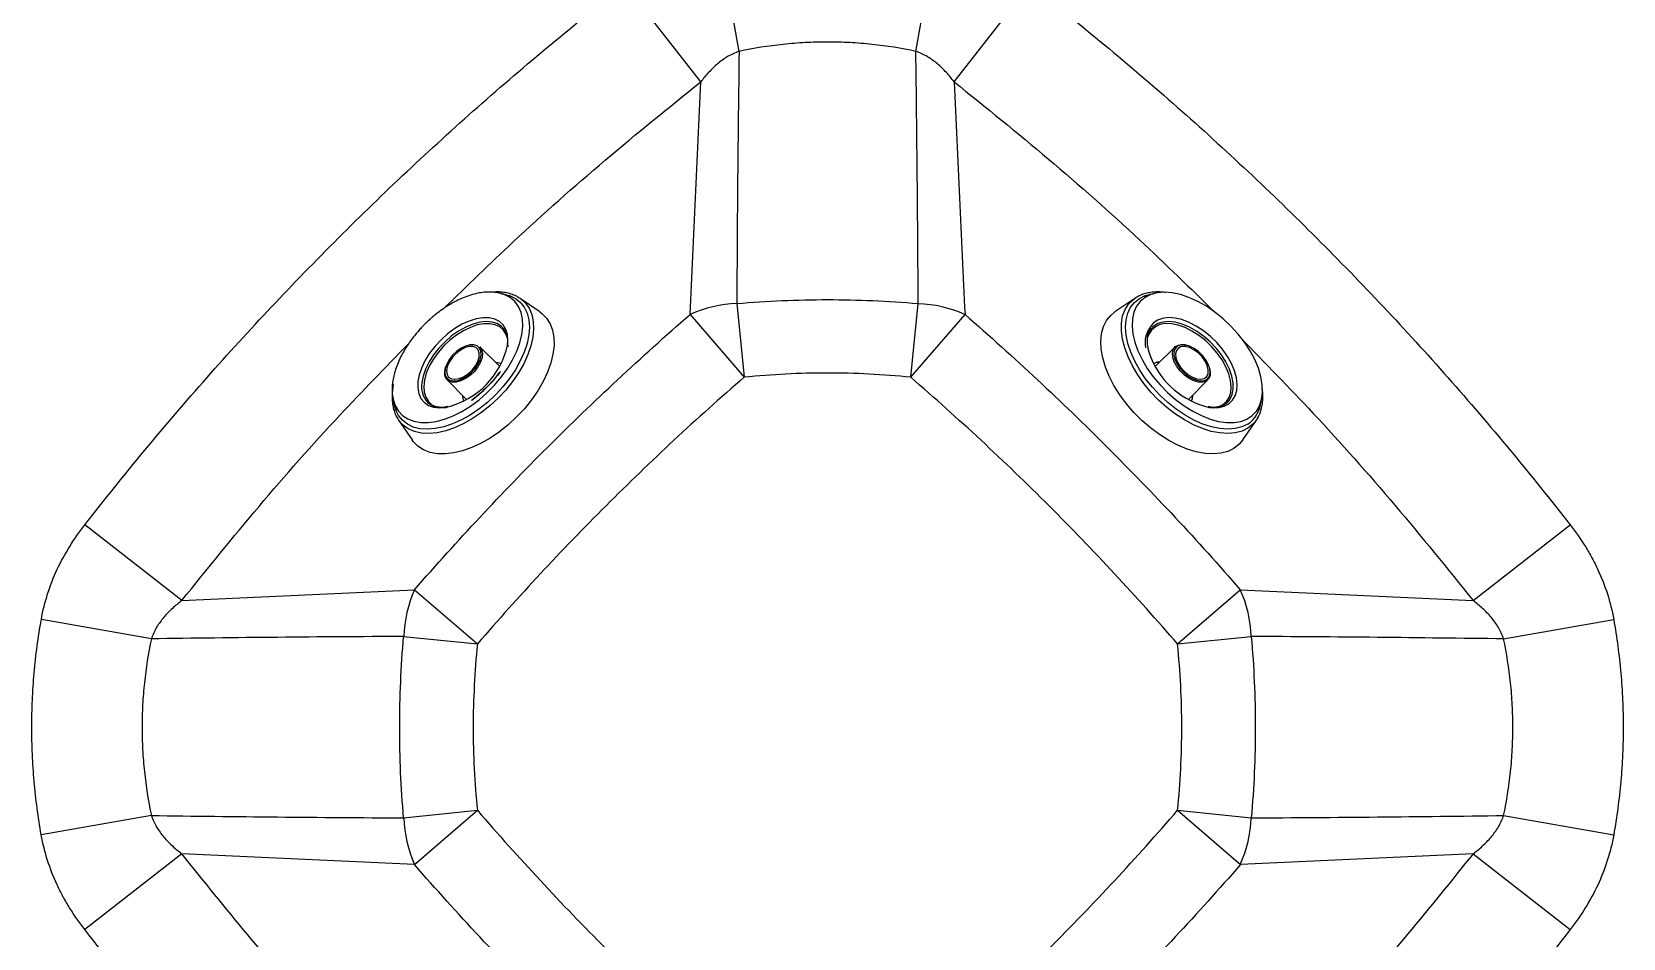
# Model space of a CAD drawing. Extents: x 527 to 611, y 788 to 934.
# Drawn here: x 561.4 to 577.17, y 842.37 to 851.36 of the extents above; entities that cross this region are included whole.
import ezdxf

# ---------------------------------------------------------------- set-up
doc = ezdxf.new("R2010")
doc.units = 0
doc.header["$MEASUREMENT"] = 0
doc.layers.add('1', color=4, linetype='Continuous')
doc.layers.add('GEOMETRY', color=4, linetype='Continuous', lineweight=25)

# ---------------------------------------------------------------- blocks, each defined once
blk = doc.blocks.new('2026_FLASH')
at = {"layer": 'GEOMETRY'}
for p, q in [((41.334, 47.849), (41.142, 48.94)), ((43.086, 47.849), (43.279, 48.94)), ((40.955, 47.548), (40.205, 48.51)), ((43.465, 47.547), (44.215, 48.51)), ((39.068, 45.414), (39.014, 45.436)), ((45.406, 45.436), (45.352, 45.414)), ((39.165, 45.399), (39.152, 45.407)), ((39.361, 45.266), (39.165, 45.399)), ((41.312, 45.349), (41.386, 44.619)), ((43.035, 44.618), (43.108, 45.349)), ((45.255, 45.4), (45.059, 45.266)), ((45.255, 45.4), (45.259, 45.403)), ((40.848, 45.241), (41.386, 44.619)), ((43.035, 44.618), (43.573, 45.241)), ((45.43, 45.114), (45.426, 45.11)), ((38.951, 44.738), (38.766, 44.919)), ((39.045, 44.933), (39.045, 44.927)), ((45.654, 44.919), (45.469, 44.738)), ((38.44, 44.593), (38.622, 44.408)), ((45.798, 44.408), (45.979, 44.594)), ((37.924, 44.345), (37.946, 44.291)), ((38.245, 44.37), (38.248, 44.367)), ((46.175, 44.37), (46.181, 44.376)), ((46.474, 44.291), (46.496, 44.345)), ((37.96, 44.194), (38.094, 43.998)), ((46.326, 43.998), (46.46, 44.194)), ((35.812, 42.405), (34.85, 43.155)), ((48.608, 42.404), (49.571, 43.155)), ((38.119, 42.512), (38.741, 41.974)), ((45.679, 41.974), (46.301, 42.512)), ((35.51, 42.025), (34.42, 42.218)), ((48.91, 42.025), (50.001, 42.218)), ((38.01, 42.048), (38.741, 41.974)), ((45.679, 41.974), (46.41, 42.048)), ((35.51, 40.273), (34.419, 40.081)), ((38.01, 40.251), (38.741, 40.325)), ((38.118, 39.787), (38.741, 40.325)), ((45.679, 40.325), (46.302, 39.787)), ((45.679, 40.325), (46.41, 40.251)), ((48.91, 40.273), (50.001, 40.081)), ((35.812, 39.894), (34.85, 39.144)), ((48.608, 39.894), (49.57, 39.144))]:
    blk.add_line(p, q, dxfattribs=at)
at = {"layer": 'GEOMETRY', "flags": 128}
for points in [[(37.924, 44.345), (37.927, 44.337), (37.958, 44.283), (38, 44.239), (38.051, 44.205), (38.111, 44.182), (38.179, 44.17), (38.253, 44.169), (38.333, 44.18), (38.416, 44.203), (38.501, 44.236), (38.588, 44.28), (38.673, 44.333), (38.757, 44.395), (38.836, 44.464), (38.911, 44.539), (38.978, 44.62), (39.038, 44.704), (39.09, 44.79), (39.131, 44.876), (39.162, 44.961), (39.182, 45.044), (39.191, 45.123), (39.188, 45.196), (39.174, 45.262), (39.148, 45.32), (39.112, 45.369), (39.065, 45.409), (39.014, 45.436)], [(38.981, 45.447), (38.993, 45.445), (39.059, 45.428), (39.117, 45.4), (39.166, 45.362), (39.205, 45.313), (39.233, 45.255), (39.251, 45.189), (39.256, 45.116), (39.25, 45.038), (39.233, 44.954), (39.205, 44.868), (39.166, 44.78), (39.117, 44.692), (39.058, 44.605), (38.992, 44.522), (38.919, 44.443), (38.84, 44.369)], [(39.014, 45.436), (39.009, 45.438), (38.957, 45.453)], [(46.374, 44.154), (46.316, 44.126), (46.25, 44.109), (46.177, 44.103), (46.098, 44.109), (46.015, 44.126), (45.928, 44.155), (45.841, 44.194), (45.753, 44.243), (45.666, 44.301), (45.582, 44.367), (45.503, 44.441), (45.43, 44.52), (45.363, 44.603), (45.305, 44.69), (45.255, 44.778), (45.216, 44.866), (45.187, 44.952), (45.17, 45.035), (45.164, 45.114), (45.169, 45.188), (45.186, 45.254), (45.214, 45.312), (45.252, 45.361), (45.301, 45.4), (45.359, 45.428), (45.425, 45.445), (45.439, 45.447)], [(45.406, 45.436), (45.357, 45.41), (45.31, 45.371), (45.273, 45.322), (45.247, 45.264), (45.232, 45.198), (45.229, 45.126), (45.237, 45.047), (45.257, 44.965), (45.287, 44.879)], [(46.496, 44.346), (46.512, 44.398), (46.522, 44.467), (46.519, 44.543), (46.505, 44.623), (46.48, 44.708), (46.444, 44.793), (46.398, 44.88), (46.343, 44.965), (46.279, 45.047), (46.208, 45.126), (46.131, 45.199), (46.049, 45.265), (45.965, 45.323), (45.879, 45.371), (45.792, 45.41), (45.708, 45.439), (45.626, 45.456), (45.549, 45.462), (45.477, 45.456), (45.413, 45.439), (45.406, 45.436)], [(39.165, 45.399), (39.17, 45.396), (39.217, 45.354), (39.254, 45.302), (39.28, 45.241), (39.295, 45.173), (39.298, 45.097), (39.29, 45.016), (39.271, 44.931), (39.241, 44.843), (39.2, 44.753), (39.149, 44.664), (39.089, 44.576), (39.022, 44.492), (38.947, 44.411), (38.867, 44.337)], [(39.361, 45.266), (39.381, 45.251), (39.427, 45.204), (39.462, 45.149), (39.486, 45.084), (39.499, 45.012), (39.501, 44.933), (39.49, 44.848), (39.469, 44.76), (39.436, 44.669), (39.393, 44.577), (39.34, 44.485), (39.278, 44.394), (39.207, 44.307), (39.13, 44.225), (39.047, 44.148)], [(46.238, 43.913), (46.178, 43.884), (46.109, 43.865), (46.033, 43.858), (45.952, 43.862), (45.865, 43.878), (45.775, 43.906), (45.683, 43.944), (45.591, 43.992), (45.5, 44.05), (45.411, 44.116), (45.326, 44.19), (45.246, 44.27), (45.173, 44.355), (45.107, 44.444), (45.049, 44.536), (45.002, 44.628), (44.964, 44.72), (44.938, 44.81), (44.922, 44.896), (44.918, 44.977), (44.926, 45.053), (44.945, 45.121), (44.976, 45.181), (45.017, 45.231), (45.059, 45.266)], [(46.376, 44.114), (46.318, 44.085), (46.251, 44.067), (46.177, 44.061), (46.097, 44.066), (46.013, 44.082), (45.926, 44.11), (45.836, 44.148), (45.747, 44.197), (45.659, 44.254), (45.573, 44.32), (45.491, 44.393), (45.415, 44.472), (45.346, 44.556), (45.284, 44.643), (45.231, 44.732), (45.188, 44.822), (45.155, 44.91), (45.133, 44.996), (45.122, 45.079), (45.123, 45.155), (45.135, 45.226), (45.159, 45.289), (45.193, 45.343), (45.238, 45.387), (45.255, 45.4)], [(39.04, 44.936), (39.044, 44.981), (39.039, 45.041), (39.023, 45.093), (38.996, 45.137), (38.959, 45.171), (38.913, 45.195), (38.858, 45.208), (38.796, 45.209), (38.729, 45.198), (38.659, 45.176), (38.587, 45.144), (38.516, 45.101), (38.446, 45.05), (38.381, 44.991), (38.321, 44.927), (38.268, 44.858), (38.223, 44.787), (38.189, 44.715), (38.165, 44.644), (38.152, 44.576), (38.152, 44.576)], [(38.988, 45.115), (38.98, 45.123), (38.938, 45.15), (38.887, 45.166), (38.828, 45.171), (38.764, 45.164), (38.695, 45.146), (38.625, 45.116), (38.554, 45.076), (38.485, 45.028), (38.42, 44.971), (38.36, 44.908), (38.307, 44.841), (38.262, 44.771), (38.227, 44.7), (38.203, 44.63), (38.19, 44.563)], [(39.04, 45.002), (39.026, 45.043), (39, 45.085), (38.963, 45.117), (38.918, 45.139), (38.864, 45.149), (38.804, 45.149), (38.739, 45.137), (38.671, 45.113), (38.602, 45.08), (38.533, 45.037), (38.468, 44.985), (38.406, 44.927), (38.351, 44.863), (38.303, 44.796), (38.264, 44.727), (38.234, 44.658), (38.216, 44.591), (38.209, 44.528), (38.213, 44.471), (38.229, 44.421), (38.255, 44.379), (38.291, 44.346), (38.337, 44.325), (38.361, 44.318)], [(45.992, 44.32), (46.026, 44.316), (46.087, 44.318), (46.141, 44.331), (46.188, 44.355), (46.224, 44.39), (46.251, 44.434), (46.266, 44.487), (46.27, 44.547), (46.262, 44.613), (46.243, 44.682), (46.213, 44.754), (46.173, 44.826), (46.124, 44.896), (46.067, 44.963), (46.004, 45.024), (45.936, 45.079), (45.865, 45.126), (45.793, 45.163), (45.722, 45.19), (45.654, 45.205), (45.589, 45.21), (45.531, 45.202), (45.481, 45.184), (45.439, 45.154), (45.407, 45.115), (45.386, 45.066), (45.377, 45.009), (45.379, 44.946), (45.392, 44.878), (45.417, 44.807), (45.417, 44.807)], [(46.126, 44.345), (46.163, 44.377), (46.19, 44.418), (46.206, 44.468), (46.211, 44.525), (46.205, 44.587), (46.187, 44.654), (46.158, 44.723), (46.12, 44.792), (46.072, 44.859), (46.017, 44.923), (45.956, 44.982), (45.891, 45.034), (45.822, 45.077), (45.753, 45.112), (45.685, 45.136), (45.62, 45.148), (45.559, 45.15), (45.505, 45.14), (45.459, 45.119), (45.422, 45.087), (45.395, 45.046), (45.382, 45.012)], [(46.181, 44.376), (46.198, 44.399), (46.22, 44.446), (46.231, 44.501), (46.23, 44.563), (46.217, 44.63), (46.193, 44.699), (46.158, 44.77), (46.114, 44.84), (46.061, 44.908), (46.001, 44.971), (45.935, 45.027), (45.866, 45.076), (45.796, 45.116), (45.725, 45.145), (45.657, 45.164), (45.592, 45.171), (45.534, 45.166), (45.482, 45.15), (45.44, 45.123), (45.43, 45.114)], [(46.001, 44.633), (45.986, 44.602), (45.961, 44.58), (45.927, 44.569), (45.886, 44.57), (45.841, 44.583), (45.794, 44.606), (45.748, 44.639), (45.707, 44.679), (45.672, 44.724), (45.647, 44.771), (45.632, 44.817), (45.629, 44.859), (45.637, 44.895), (45.657, 44.922), (45.687, 44.938), (45.725, 44.943), (45.768, 44.936), (45.771, 44.936)], [(38.746, 44.722), (38.711, 44.677), (38.669, 44.637), (38.623, 44.605), (38.576, 44.582), (38.531, 44.57), (38.49, 44.569), (38.457, 44.581), (38.432, 44.603), (38.419, 44.635), (38.417, 44.675), (38.426, 44.719), (38.447, 44.766), (38.461, 44.789)], [(38.462, 44.794), (38.437, 44.749), (38.422, 44.705), (38.419, 44.664), (38.426, 44.63), (38.445, 44.604), (38.45, 44.599)], [(38.721, 44.732), (38.746, 44.776), (38.759, 44.819), (38.76, 44.858), (38.749, 44.89), (38.727, 44.912), (38.696, 44.923), (38.657, 44.922), (38.614, 44.909), (38.569, 44.885), (38.527, 44.852), (38.49, 44.812), (38.461, 44.769), (38.442, 44.724), (38.435, 44.683), (38.44, 44.647), (38.456, 44.62), (38.483, 44.603), (38.519, 44.598), (38.56, 44.605), (38.604, 44.624), (38.648, 44.653), (38.688, 44.69), (38.721, 44.732)], [(38.45, 44.599), (38.473, 44.587), (38.508, 44.582), (38.55, 44.588), (38.594, 44.605), (38.639, 44.631), (38.681, 44.666), (38.718, 44.707), (38.747, 44.751), (38.767, 44.796), (38.777, 44.839), (38.775, 44.877), (38.762, 44.907), (38.761, 44.908)], [(38.761, 44.908), (38.738, 44.929), (38.706, 44.939), (38.667, 44.939), (38.624, 44.928), (38.579, 44.906), (38.535, 44.875), (38.495, 44.837), (38.462, 44.794)], [(38.766, 44.919), (38.783, 44.893), (38.791, 44.857), (38.787, 44.815), (38.772, 44.769), (38.746, 44.722)], [(39.046, 44.923), (39.046, 44.935), (39.046, 44.937)], [(45.287, 44.879), (45.328, 44.793), (45.379, 44.707), (45.439, 44.623), (45.507, 44.543), (45.581, 44.467), (45.66, 44.397), (45.743, 44.335), (45.829, 44.282), (45.915, 44.238), (46.001, 44.204), (46.084, 44.181), (46.164, 44.17), (46.239, 44.17), (46.307, 44.181), (46.367, 44.204), (46.419, 44.238), (46.461, 44.282), (46.492, 44.335), (46.496, 44.346)], [(45.645, 44.879), (45.643, 44.841), (45.652, 44.799), (45.671, 44.754), (45.7, 44.709), (45.737, 44.668), (45.778, 44.633), (45.823, 44.606), (45.868, 44.589), (45.909, 44.582), (45.946, 44.587), (45.966, 44.596)], [(45.982, 44.655), (45.984, 44.692), (45.974, 44.735), (45.953, 44.779), (45.922, 44.822), (45.883, 44.861), (45.84, 44.892), (45.796, 44.913), (45.754, 44.924), (45.716, 44.922), (45.687, 44.908), (45.667, 44.884), (45.659, 44.85), (45.663, 44.81), (45.679, 44.766), (45.705, 44.722), (45.74, 44.681), (45.782, 44.646), (45.826, 44.619), (45.87, 44.603), (45.91, 44.599), (45.944, 44.606), (45.968, 44.626), (45.982, 44.655)], [(46, 44.65), (46.001, 44.662), (45.998, 44.703), (45.984, 44.747), (45.959, 44.792), (45.926, 44.835), (45.887, 44.873), (45.843, 44.904), (45.798, 44.927), (45.755, 44.939), (45.716, 44.94), (45.699, 44.936)], [(38.837, 44.522), (38.904, 44.594), (38.927, 44.621), (38.958, 44.661), (38.969, 44.676), (38.97, 44.677), (38.97, 44.677), (38.97, 44.677), (38.97, 44.677), (38.97, 44.677), (38.97, 44.677), (38.97, 44.677), (38.97, 44.677), (38.964, 44.67), (38.94, 44.637), (38.914, 44.606), (38.894, 44.582), (38.878, 44.564), (38.866, 44.552), (38.858, 44.543), (38.852, 44.537), (38.848, 44.533), (38.845, 44.529), (38.842, 44.527), (38.841, 44.526), (38.84, 44.525), (38.837, 44.522)], [(38.92, 44.767), (38.944, 44.765), (38.978, 44.754)], [(38.962, 44.724), (38.96, 44.727), (38.951, 44.738)], [(45.469, 44.738), (45.461, 44.728), (45.458, 44.724)], [(45.499, 44.767), (45.497, 44.767), (45.48, 44.767)], [(45.996, 44.71), (46.003, 44.672), (46.001, 44.633)], [(38.152, 44.576), (38.15, 44.514), (38.161, 44.457), (38.182, 44.409), (38.214, 44.37), (38.256, 44.34), (38.307, 44.322), (38.366, 44.316), (38.43, 44.32), (38.439, 44.322)], [(38.837, 44.522), (38.835, 44.52), (38.825, 44.51), (38.803, 44.489), (38.771, 44.46), (38.732, 44.428), (38.695, 44.399), (38.682, 44.39), (38.682, 44.39), (38.682, 44.39), (38.682, 44.39), (38.682, 44.39), (38.682, 44.39), (38.682, 44.39), (38.682, 44.39), (38.686, 44.392), (38.716, 44.415), (38.754, 44.446), (38.801, 44.487), (38.837, 44.522)], [(37.906, 44.406), (37.907, 44.4), (37.924, 44.345)], [(38.84, 44.369), (38.756, 44.303), (38.67, 44.244), (38.582, 44.195), (38.494, 44.156), (38.407, 44.127), (38.324, 44.109), (38.245, 44.103), (38.172, 44.108), (38.105, 44.125), (38.047, 44.153), (37.999, 44.192), (37.96, 44.24), (37.931, 44.298), (37.914, 44.364), (37.912, 44.378)], [(38.867, 44.337), (38.782, 44.269), (38.694, 44.209), (38.605, 44.159), (38.515, 44.118), (38.427, 44.088), (38.342, 44.069), (38.261, 44.061), (38.186, 44.064), (38.117, 44.08), (38.056, 44.106), (38.005, 44.143), (37.963, 44.19), (37.96, 44.194)], [(38.622, 44.408), (38.625, 44.405), (38.635, 44.397)], [(45.785, 44.398), (45.794, 44.404), (45.798, 44.408)], [(45.827, 44.44), (45.824, 44.406), (45.815, 44.381)], [(46.048, 44.317), (46.08, 44.324), (46.126, 44.345)], [(46.46, 44.194), (46.426, 44.153), (46.376, 44.114)], [(46.473, 44.216), (46.466, 44.202), (46.46, 44.194)], [(39.047, 44.148), (38.96, 44.078), (38.869, 44.016), (38.777, 43.964), (38.685, 43.921), (38.594, 43.889), (38.506, 43.868), (38.422, 43.858), (38.344, 43.86), (38.272, 43.874), (38.207, 43.899), (38.152, 43.935), (38.106, 43.981), (38.094, 43.998)], [(46.326, 43.998), (46.289, 43.954), (46.238, 43.913)]]:
    blk.add_lwpolyline(points, dxfattribs=at)
at = {"layer": 'GEOMETRY'}
for centre, radius, start, end in [((41.359, 44.096), 1.254, 92.1571, 114.0629), ((43.061, 44.095), 1.254, 65.936, 87.8327), ((45.615, 44.963), 0.258, 140.1821, 191.6138), ((38.246, 45.112), 0.813, 283.7312, 347.5583), ((46.179, 45.124), 0.825, 202.5558, 256.9582), ((45.72, 44.863), 0.0766, 106.2921, 168.0958), ((45.496, 44.644), 0.123, 88.2941, 117.8959), ((45.922, 44.661), 0.0781, 303.6639, 351.7043), ((38.416, 44.523), 0.229, 169.7413, 221.8328), ((38.713, 44.435), 0.12, 177.9357, 206.6995), ((46.205, 44.407), 0.304, 303.7691, 354.5528), ((39.264, 42.001), 1.254, 155.9378, 177.8319), ((45.156, 42.001), 1.254, 2.1648, 24.0597), ((39.264, 40.299), 1.254, 182.1581, 204.0657), ((45.156, 40.299), 1.254, 335.9341, 357.8418)]:
    blk.add_arc(centre, radius, start, end, dxfattribs=at)
for points, knots in [([(34.85, 43.155), (35.239, 43.654), (35.643, 44.141), (36.271, 44.852), (36.485, 45.086), (36.918, 45.547), (37.359, 46.001), (37.813, 46.442), (38.274, 46.875), (38.508, 47.088), (39.219, 47.717), (39.706, 48.121), (40.205, 48.51)], [0, 0, 0, 0, 0.25, 0.25, 0.375, 0.375, 0.5, 0.625, 0.625, 0.75, 0.75, 1, 1, 1, 1]), ([(44.215, 48.51), (44.715, 48.12), (45.201, 47.716), (45.913, 47.088), (46.147, 46.875), (46.608, 46.441), (47.062, 46.001), (47.502, 45.547), (47.936, 45.086), (48.149, 44.852), (48.777, 44.141), (49.181, 43.654), (49.571, 43.155)], [0, 0, 0, 0, 0.25, 0.25, 0.375, 0.375, 0.5, 0.625, 0.625, 0.75, 0.75, 1, 1, 1, 1]), ([(43.086, 47.849), (42.942, 47.88), (42.797, 47.903), (42.578, 47.926), (42.504, 47.932), (42.357, 47.94), (42.21, 47.943), (42.063, 47.94), (41.916, 47.932), (41.843, 47.926), (41.624, 47.903), (41.478, 47.88), (41.334, 47.849)], [0, 0, 0, 0, 0.25, 0.25, 0.375, 0.375, 0.5, 0.625, 0.625, 0.75, 0.75, 1, 1, 1, 1]), ([(41.334, 47.849), (41.294, 47.836), (41.256, 47.818), (41.185, 47.776), (41.152, 47.752), (41.089, 47.699), (41.06, 47.67), (41.005, 47.611), (40.979, 47.58), (40.955, 47.548)], [0, 0, 0, 0, 0.25, 0.25, 0.5, 0.5, 0.75, 0.75, 1, 1, 1, 1]), ([(41.334, 47.849), (41.329, 47.433), (41.324, 47.016), (41.316, 46.183), (41.313, 45.766), (41.312, 45.349)], [0, 0, 0, 0, 0.5, 0.5, 1, 1, 1, 1]), ([(43.108, 45.349), (43.108, 45.766), (43.104, 46.182), (43.096, 47.016), (43.091, 47.432), (43.086, 47.849)], [0, 0, 0, 0, 0.5, 0.5, 1, 1, 1, 1]), ([(43.465, 47.547), (43.441, 47.58), (43.415, 47.611), (43.361, 47.67), (43.331, 47.699), (43.269, 47.751), (43.236, 47.775), (43.182, 47.807), (43.164, 47.817), (43.126, 47.835), (43.106, 47.842), (43.086, 47.849)], [0, 0, 0, 0, 0.25, 0.25, 0.5, 0.5, 0.75, 0.75, 0.875, 0.875, 1, 1, 1, 1]), ([(38.413, 45.304), (38.639, 45.524), (39.156, 46.029), (40.003, 46.78), (40.638, 47.292), (40.955, 47.548)], [0, 0, 0, 0, 0.279199, 0.639314, 1, 1, 1, 1]), ([(40.848, 45.241), (40.866, 45.627), (40.884, 46.012), (40.92, 46.781), (40.938, 47.164), (40.955, 47.548)], [0, 0, 0, 0, 0.5, 0.5, 1, 1, 1, 1]), ([(43.465, 47.547), (43.483, 47.164), (43.5, 46.78), (43.536, 46.012), (43.554, 45.627), (43.573, 45.241)], [0, 0, 0, 0, 0.5, 0.5, 1, 1, 1, 1]), ([(43.465, 47.547), (43.779, 47.295), (44.405, 46.789), (45.269, 46.024), (45.807, 45.499), (46.057, 45.256)], [0, 0, 0, 0, 0.3488449, 0.6982294, 1, 1, 1, 1]), ([(38.952, 45.454), (38.936, 45.457), (38.9, 45.464), (38.84, 45.464), (38.777, 45.458), (38.709, 45.444), (38.638, 45.422), (38.566, 45.392), (38.498, 45.358), (38.434, 45.319), (38.378, 45.28), (38.33, 45.244), (38.297, 45.216), (38.273, 45.195), (38.256, 45.18), (38.245, 45.169), (38.236, 45.162), (38.231, 45.156), (38.224, 45.15), (38.22, 45.146), (38.217, 45.142)], [0, 0, 0, 0, 0.0766247, 0.1644928, 0.2547894, 0.3439035, 0.4380993, 0.5329017, 0.6206831, 0.6983149, 0.7823121, 0.8445512, 0.8895471, 0.9217099, 0.9445741, 0.9607845, 0.9722622, 0.9803835, 0.9861281, 1, 1, 1, 1]), ([(39.152, 45.407), (39.14, 45.414), (39.111, 45.432), (39.061, 45.449), (39.001, 45.461), (38.947, 45.466), (38.911, 45.463), (38.898, 45.462)], [0, 0, 0, 0, 0.164993, 0.397646, 0.628591, 0.864545, 1, 1, 1, 1]), ([(39.014, 45.436), (38.998, 45.442), (38.978, 45.45), (38.956, 45.453), (38.952, 45.454)], [0, 0, 0, 0, 0.806069, 1, 1, 1, 1]), ([(45.561, 45.458), (45.546, 45.46), (45.509, 45.465), (45.455, 45.464), (45.4, 45.458), (45.348, 45.446), (45.299, 45.427), (45.269, 45.409), (45.255, 45.4)], [0, 0, 0, 0, 0.136019, 0.309891, 0.486882, 0.65624, 0.828217, 1, 1, 1, 1]), ([(41.312, 45.349), (41.461, 45.362), (41.611, 45.372), (41.91, 45.385), (42.06, 45.388), (42.36, 45.388), (42.51, 45.385), (42.809, 45.372), (42.959, 45.362), (43.108, 45.349)], [0, 0, 0, 0, 0.25, 0.25, 0.5, 0.5, 0.75, 0.75, 1, 1, 1, 1]), ([(38.217, 45.142), (38.214, 45.139), (38.205, 45.13), (38.186, 45.111), (38.159, 45.081), (38.124, 45.041), (38.087, 44.993), (38.05, 44.94), (38.015, 44.883), (37.982, 44.824), (37.953, 44.761), (37.929, 44.696), (37.911, 44.632), (37.9, 44.572), (37.896, 44.524), (37.896, 44.472), (37.898, 44.435), (37.904, 44.413), (37.905, 44.41)], [0, 0, 0, 0, 0.013915, 0.040668, 0.085774, 0.142994, 0.209231, 0.280921, 0.355343, 0.429712, 0.511154, 0.598268, 0.684294, 0.766846, 0.839952, 0.891188, 0.98655, 1, 1, 1, 1]), ([(38.119, 42.512), (38.33, 42.755), (38.546, 42.994), (38.985, 43.465), (39.208, 43.696), (39.892, 44.379), (40.362, 44.818), (40.848, 45.241)], [0, 0, 0, 0, 0.25, 0.25, 0.5, 0.5, 1, 1, 1, 1]), ([(38.988, 45.114), (38.995, 45.107), (39.012, 45.089), (39.029, 45.052), (39.039, 45.003), (39.041, 44.961), (39.036, 44.934), (39.035, 44.927)], [0, 0, 0, 0, 0.186109, 0.439301, 0.683246, 0.918919, 1, 1, 1, 1]), ([(43.573, 45.241), (43.815, 45.03), (44.055, 44.814), (44.525, 44.375), (44.757, 44.151), (45.44, 43.468), (45.879, 42.998), (46.301, 42.512)], [0, 0, 0, 0, 0.25, 0.25, 0.5, 0.5, 1, 1, 1, 1]), ([(45.42, 44.803), (45.415, 44.815), (45.402, 44.847), (45.388, 44.899), (45.38, 44.957), (45.381, 45.009), (45.392, 45.054), (45.407, 45.088), (45.422, 45.103), (45.428, 45.109)], [0, 0, 0, 0, 0.084669, 0.246177, 0.407232, 0.568134, 0.729739, 0.894172, 1, 1, 1, 1]), ([(35.812, 42.405), (36.065, 42.718), (36.57, 43.345), (37.32, 44.192), (37.828, 44.714), (38.055, 44.947)], [0, 0, 0, 0, 0.355879, 0.712308, 1, 1, 1, 1]), ([(46.308, 45.005), (46.547, 44.76), (47.071, 44.223), (47.84, 43.356), (48.352, 42.722), (48.608, 42.404)], [0, 0, 0, 0, 0.29604, 0.647741, 1, 1, 1, 1]), ([(43.035, 44.618), (42.898, 44.632), (42.76, 44.643), (42.485, 44.657), (42.348, 44.66), (42.072, 44.66), (41.935, 44.657), (41.66, 44.643), (41.523, 44.633), (41.386, 44.619)], [0, 0, 0, 0, 0.25, 0.25, 0.5, 0.5, 0.75, 0.75, 1, 1, 1, 1]), ([(37.909, 44.548), (37.907, 44.537), (37.9, 44.504), (37.895, 44.453), (37.895, 44.395), (37.901, 44.339), (37.914, 44.287), (37.932, 44.238), (37.951, 44.209), (37.96, 44.194)], [0, 0, 0, 0, 0.08617, 0.237986, 0.391337, 0.547441, 0.69681, 0.848491, 1, 1, 1, 1]), ([(41.386, 44.619), (40.913, 44.211), (40.457, 43.786), (39.795, 43.124), (39.578, 42.9), (39.153, 42.443), (38.945, 42.21), (38.741, 41.974)], [0, 0, 0, 0, 0.5, 0.5, 0.75, 0.75, 1, 1, 1, 1]), ([(45.679, 41.974), (45.271, 42.446), (44.846, 42.903), (44.185, 43.565), (43.96, 43.781), (43.503, 44.206), (43.271, 44.414), (43.035, 44.618)], [0, 0, 0, 0, 0.5, 0.5, 0.75, 0.75, 1, 1, 1, 1]), ([(46.46, 44.194), (46.47, 44.21), (46.49, 44.243), (46.51, 44.299), (46.522, 44.358), (46.526, 44.422), (46.524, 44.476), (46.518, 44.509), (46.516, 44.519)], [0, 0, 0, 0, 0.178958, 0.363499, 0.546686, 0.733846, 0.918276, 1, 1, 1, 1]), ([(37.905, 44.41), (37.908, 44.393), (37.913, 44.371), (37.922, 44.35), (37.924, 44.345)], [0, 0, 0, 0, 0.761492, 1, 1, 1, 1]), ([(38.447, 44.327), (38.436, 44.325), (38.406, 44.319), (38.361, 44.32), (38.314, 44.328), (38.276, 44.344), (38.257, 44.36), (38.248, 44.368)], [0, 0, 0, 0, 0.122014, 0.344972, 0.568512, 0.795198, 1, 1, 1, 1]), ([(46.179, 44.376), (46.172, 44.369), (46.155, 44.351), (46.119, 44.332), (46.072, 44.321), (46.026, 44.319), (45.995, 44.324), (45.984, 44.326)], [0, 0, 0, 0, 0.175488, 0.416527, 0.649669, 0.874332, 1, 1, 1, 1]), ([(34.42, 42.218), (34.435, 42.305), (34.456, 42.389), (34.509, 42.556), (34.541, 42.636), (34.614, 42.793), (34.656, 42.868), (34.746, 43.015), (34.796, 43.086), (34.85, 43.155)], [0, 0, 0, 0, 0.25, 0.25, 0.5, 0.5, 0.75, 0.75, 1, 1, 1, 1]), ([(49.571, 43.155), (49.624, 43.086), (49.674, 43.014), (49.743, 42.903), (49.765, 42.865), (49.806, 42.789), (49.826, 42.75), (49.881, 42.632), (49.912, 42.552), (49.965, 42.388), (49.986, 42.304), (50.001, 42.218)], [0, 0, 0, 0, 0.25, 0.25, 0.375, 0.375, 0.5, 0.5, 0.75, 0.75, 1, 1, 1, 1]), ([(35.812, 42.405), (36.195, 42.422), (36.579, 42.44), (37.348, 42.475), (37.732, 42.493), (38.119, 42.512)], [0, 0, 0, 0, 0.5, 0.5, 1, 1, 1, 1]), ([(46.301, 42.512), (46.688, 42.493), (47.073, 42.475), (47.841, 42.44), (48.225, 42.422), (48.608, 42.404)], [0, 0, 0, 0, 0.5, 0.5, 1, 1, 1, 1]), ([(35.812, 42.405), (35.78, 42.38), (35.749, 42.355), (35.689, 42.3), (35.661, 42.271), (35.608, 42.208), (35.584, 42.175), (35.552, 42.122), (35.542, 42.103), (35.525, 42.065), (35.517, 42.046), (35.51, 42.025)], [0, 0, 0, 0, 0.25, 0.25, 0.5, 0.5, 0.75, 0.75, 0.875, 0.875, 1, 1, 1, 1]), ([(48.91, 42.025), (48.897, 42.065), (48.879, 42.103), (48.837, 42.174), (48.812, 42.208), (48.76, 42.27), (48.731, 42.3), (48.672, 42.354), (48.64, 42.38), (48.608, 42.404)], [0, 0, 0, 0, 0.25, 0.25, 0.5, 0.5, 0.75, 0.75, 1, 1, 1, 1]), ([(34.419, 40.081), (34.388, 40.257), (34.365, 40.434), (34.341, 40.702), (34.335, 40.791), (34.327, 40.97), (34.324, 41.149), (34.327, 41.328), (34.335, 41.507), (34.341, 41.597), (34.365, 41.864), (34.388, 42.042), (34.42, 42.218)], [0, 0, 0, 0, 0.25, 0.25, 0.375, 0.375, 0.5, 0.625, 0.625, 0.75, 0.75, 1, 1, 1, 1]), ([(50.001, 42.218), (50.032, 42.041), (50.055, 41.864), (50.079, 41.596), (50.085, 41.507), (50.093, 41.328), (50.096, 41.149), (50.093, 40.97), (50.085, 40.791), (50.079, 40.702), (50.055, 40.434), (50.032, 40.257), (50.001, 40.081)], [0, 0, 0, 0, 0.25, 0.25, 0.375, 0.375, 0.5, 0.625, 0.625, 0.75, 0.75, 1, 1, 1, 1]), ([(35.51, 42.025), (35.48, 41.881), (35.457, 41.736), (35.433, 41.517), (35.428, 41.443), (35.42, 41.296), (35.416, 41.149), (35.42, 41.002), (35.428, 40.855), (35.433, 40.782), (35.457, 40.563), (35.48, 40.417), (35.51, 40.273)], [0, 0, 0, 0, 0.25, 0.25, 0.375, 0.375, 0.5, 0.625, 0.625, 0.75, 0.75, 1, 1, 1, 1]), ([(38.01, 42.048), (37.594, 42.047), (37.177, 42.044), (36.344, 42.036), (35.927, 42.031), (35.51, 42.025)], [0, 0, 0, 0, 0.5, 0.5, 1, 1, 1, 1]), ([(38.01, 40.251), (37.997, 40.401), (37.987, 40.55), (37.974, 40.85), (37.971, 41), (37.971, 41.3), (37.974, 41.449), (37.988, 41.749), (37.997, 41.899), (38.01, 42.048)], [0, 0, 0, 0, 0.25, 0.25, 0.5, 0.5, 0.75, 0.75, 1, 1, 1, 1]), ([(38.741, 41.974), (38.727, 41.837), (38.717, 41.7), (38.703, 41.425), (38.699, 41.287), (38.699, 41.012), (38.703, 40.874), (38.716, 40.599), (38.727, 40.462), (38.741, 40.325)], [0, 0, 0, 0, 0.25, 0.25, 0.5, 0.5, 0.75, 0.75, 1, 1, 1, 1]), ([(45.679, 40.325), (45.693, 40.462), (45.704, 40.599), (45.717, 40.874), (45.721, 41.012), (45.721, 41.287), (45.717, 41.425), (45.703, 41.7), (45.693, 41.837), (45.679, 41.974)], [0, 0, 0, 0, 0.25, 0.25, 0.5, 0.5, 0.75, 0.75, 1, 1, 1, 1]), ([(46.41, 42.048), (46.423, 41.899), (46.432, 41.749), (46.446, 41.45), (46.449, 41.3), (46.449, 41), (46.446, 40.85), (46.433, 40.55), (46.423, 40.401), (46.41, 40.251)], [0, 0, 0, 0, 0.25, 0.25, 0.5, 0.5, 0.75, 0.75, 1, 1, 1, 1]), ([(48.91, 42.025), (48.493, 42.03), (48.076, 42.035), (47.243, 42.044), (46.826, 42.047), (46.41, 42.048)], [0, 0, 0, 0, 0.5, 0.5, 1, 1, 1, 1]), ([(48.91, 40.273), (48.94, 40.417), (48.963, 40.562), (48.987, 40.782), (48.992, 40.855), (49, 41.002), (49.004, 41.149), (49, 41.296), (48.992, 41.443), (48.987, 41.517), (48.964, 41.736), (48.94, 41.881), (48.91, 42.025)], [0, 0, 0, 0, 0.25, 0.25, 0.375, 0.375, 0.5, 0.625, 0.625, 0.75, 0.75, 1, 1, 1, 1]), ([(35.51, 40.273), (35.927, 40.268), (36.344, 40.263), (37.177, 40.255), (37.593, 40.252), (38.01, 40.251)], [0, 0, 0, 0, 0.5, 0.5, 1, 1, 1, 1]), ([(35.51, 40.273), (35.524, 40.233), (35.541, 40.195), (35.583, 40.124), (35.608, 40.091), (35.661, 40.028), (35.689, 39.999), (35.749, 39.944), (35.78, 39.918), (35.812, 39.894)], [0, 0, 0, 0, 0.25, 0.25, 0.5, 0.5, 0.75, 0.75, 1, 1, 1, 1]), ([(38.741, 40.325), (39.149, 39.853), (39.573, 39.396), (40.235, 38.734), (40.46, 38.517), (40.917, 38.092), (41.149, 37.884), (41.386, 37.68)], [0, 0, 0, 0, 0.5, 0.5, 0.75, 0.75, 1, 1, 1, 1]), ([(43.035, 37.68), (43.507, 38.088), (43.964, 38.513), (44.626, 39.175), (44.842, 39.399), (45.267, 39.856), (45.475, 40.089), (45.679, 40.325)], [0, 0, 0, 0, 0.5, 0.5, 0.75, 0.75, 1, 1, 1, 1]), ([(46.41, 40.251), (46.827, 40.252), (47.243, 40.255), (48.076, 40.263), (48.493, 40.268), (48.91, 40.273)], [0, 0, 0, 0, 0.5, 0.5, 1, 1, 1, 1]), ([(48.608, 39.894), (48.64, 39.918), (48.671, 39.944), (48.731, 39.999), (48.759, 40.028), (48.812, 40.09), (48.836, 40.123), (48.868, 40.177), (48.878, 40.196), (48.895, 40.234), (48.903, 40.253), (48.91, 40.273)], [0, 0, 0, 0, 0.25, 0.25, 0.5, 0.5, 0.75, 0.75, 0.875, 0.875, 1, 1, 1, 1]), ([(34.85, 39.144), (34.796, 39.213), (34.746, 39.284), (34.677, 39.395), (34.655, 39.433), (34.614, 39.51), (34.594, 39.548), (34.54, 39.666), (34.508, 39.746), (34.456, 39.91), (34.435, 39.994), (34.419, 40.081)], [0, 0, 0, 0, 0.25, 0.25, 0.375, 0.375, 0.5, 0.5, 0.75, 0.75, 1, 1, 1, 1]), ([(50.001, 40.081), (49.985, 39.994), (49.964, 39.91), (49.911, 39.743), (49.879, 39.662), (49.806, 39.506), (49.765, 39.431), (49.674, 39.284), (49.624, 39.213), (49.57, 39.144)], [0, 0, 0, 0, 0.25, 0.25, 0.5, 0.5, 0.75, 0.75, 1, 1, 1, 1]), ([(38.118, 39.787), (37.732, 39.806), (37.347, 39.824), (36.579, 39.859), (36.195, 39.877), (35.812, 39.894)], [0, 0, 0, 0, 0.5, 0.5, 1, 1, 1, 1]), ([(37.482, 37.951), (37.369, 38.071), (37.02, 38.442), (36.46, 39.088), (36.028, 39.625), (35.812, 39.894)], [0, 0, 0, 0, 0.192785, 0.596164, 1, 1, 1, 1]), ([(40.848, 37.058), (40.605, 37.269), (40.366, 37.485), (39.895, 37.924), (39.663, 38.148), (38.98, 38.831), (38.541, 39.301), (38.118, 39.787)], [0, 0, 0, 0, 0.25, 0.25, 0.5, 0.5, 1, 1, 1, 1]), ([(46.302, 39.787), (46.09, 39.544), (45.875, 39.305), (45.436, 38.834), (45.212, 38.603), (44.529, 37.92), (44.058, 37.481), (43.573, 37.058)], [0, 0, 0, 0, 0.25, 0.25, 0.5, 0.5, 1, 1, 1, 1]), ([(48.608, 39.894), (48.225, 39.877), (47.841, 39.859), (47.073, 39.824), (46.688, 39.806), (46.302, 39.787)], [0, 0, 0, 0, 0.5, 0.5, 1, 1, 1, 1]), ([(48.608, 39.894), (48.393, 39.627), (47.963, 39.092), (47.404, 38.446), (47.053, 38.074), (46.938, 37.952)], [0, 0, 0, 0, 0.401604, 0.803659, 1, 1, 1, 1]), ([(37.72, 35.949), (37.205, 36.447), (36.708, 36.963), (35.75, 38.029), (35.29, 38.579), (34.85, 39.144)], [0, 0, 0, 0, 0.5, 0.5, 1, 1, 1, 1]), ([(49.57, 39.144), (49.13, 38.579), (48.67, 38.029), (47.712, 36.963), (47.215, 36.447), (46.7, 35.949)], [0, 0, 0, 0, 0.5, 0.5, 1, 1, 1, 1])]:
    blk.add_open_spline(points, degree=3, knots=knots, dxfattribs=at)

msp = doc.modelspace()

# ---------------------------------------------------------------- block references
at = {"layer": '1'}
msp.add_blockref('2026_FLASH', (527.079, 803.314), dxfattribs=at)

doc.saveas('drawing.dxf')
